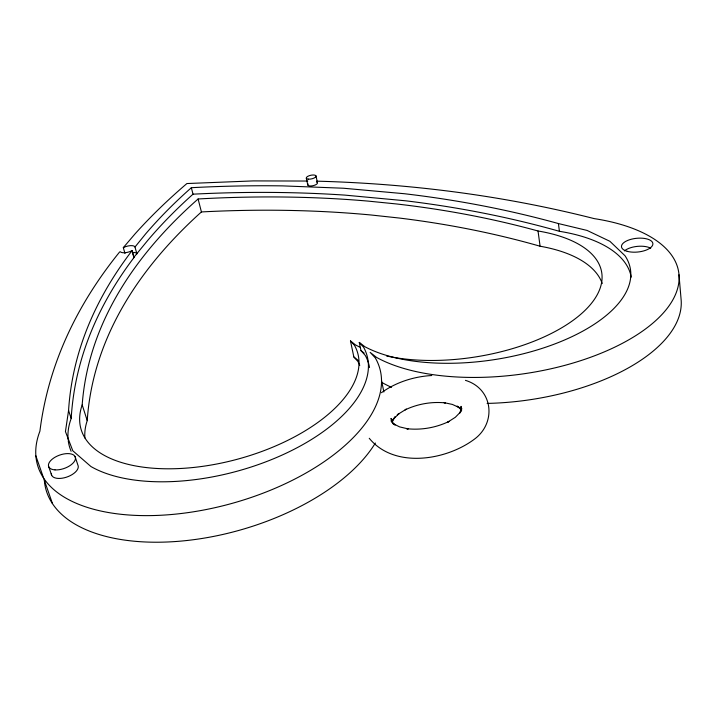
<?xml version="1.0" encoding="UTF-8"?>
<svg xmlns="http://www.w3.org/2000/svg" width="717" height="717" viewBox="0 0 717 717"><rect width="100%" height="100%" fill="white"/><g stroke="black" fill="none" stroke-linecap="round" stroke-linejoin="round"><path stroke-width="1.08" d="M392.432 422.43L392.782 419.364L392.002 422.17L394.995 416.855L393.534 418.961L398.993 413.691L397.245 414.767L406.333 409.12L405.114 409.873C417.608 403.913 431.661 401.475 445.427 402.891L443.948 402.604L452.4 404.442L459.292 407.597L457.114 406.109L461.685 410.142M316.663 181.195L320.006 181.249C412.374 183.919 504.58 195.822 594.178 218.613A168.119 78.18 -8.2 0 1 636.337 335.251A168.119 78.18 -8.2 0 1 376.488 357.371L370.142 352.37L375.26 357.855A177.825 89.777 -15.7 0 1 212.859 508.147A177.825 89.777 -15.7 0 1 39.91 431.186A2024.683 804.268 9.4 0 1 119.596 251.999L120.313 251.748A7.788 3.02 -15.5 0 0 131.498 250.941L131.991 250.726A1504.49 625.529 5.8 0 0 68.572 410.465L65.444 431.553L72.793 450.769L90.916 466.516A155.741 77.095 -15.3 0 0 278.85 456.514A155.741 77.095 -15.3 0 0 363.6 347.225L359.271 342.439L360.983 350.631L365.312 355.462A155.239 77.714 -15.4 0 1 369.542 367.525M459.525 413.082L461.775 408.565L460.879 411.45L461.058 406.351L461.112 409.47M459.615 413.261L460.699 411.8L455.331 417.285L447.793 422.107L449.183 421.345C436.017 427.735 421.121 430.325 406.575 428.676L408.215 428.918L399.593 426.884L392.817 423.514L395.148 425.011L390.899 420.807M133.138 252.447A7.77 3.047 -15.6 0 1 136.75 253.468L136.92 253.89L134.984 247.033L145.506 234.047A1504.49 625.529 5.8 0 1 191.349 187.702A3373.485 1634.07 -52.3 0 1 282.641 185.882L343.524 188.239L404.558 193.742A3373.485 1634.07 -52.3 0 1 558.418 223.561L587.089 230.435L609.907 241.306L625.018 255.763A148.096 68.348 -8.8 0 1 548.2 346.338A148.096 68.348 -8.8 0 1 364.863 346.723L359.271 342.439M125 253.486L123.315 247.634L135.137 233.769A2024.683 804.268 9.4 0 1 186.904 183.543L253.316 180.908L307.763 181.042M381.417 392.719C396.089 382.206 413.817 376.55 431.768 375.511M123.315 247.634L123.674 247.437A7.788 3.02 -15.5 0 1 134.805 246.621L134.984 247.033M133.461 257.815L147.388 240.813A1496.065 628.495 6 0 1 193.016 194.173A3319.907 1622.32 -52.5 0 1 344.913 195.114L405.84 200.823A3319.907 1622.32 -52.5 0 1 559.412 231.304A147.648 68.922 -8.7 0 1 631.211 277.112M465.441 380.351C493.126 388.686 496.872 422.976 474.08 439.422C445.633 460.547 394.162 468.828 369.246 438.275M360.983 350.631L364.173 353.114M359.773 365.383A142.584 71.736 -15.3 0 0 357.873 361.413L353.857 356.958L350.461 340.916L355.48 344.895A136.83 63.248 -9.2 0 0 359.835 347.127M353.857 356.958L358.034 360.346M350.461 340.916L354.476 345.289A143.481 70.624 -15.2 0 1 223.749 462.564A143.481 70.624 -15.2 0 1 82.186 404.89A1246.585 543.172 4 0 1 198.098 198.976A2068.402 1153.07 -44.9 0 1 368.439 201.136L396.734 203.987A2068.402 1153.07 -44.9 0 1 538.028 230.991A136.83 63.248 -9.2 0 1 578.879 315.874A136.83 63.248 -9.2 0 1 386.562 355.982M459.911 407.758L461.228 410.545M392.782 423.2L390.989 418.468L392.065 421.39M35.85 455.815L52.449 503.558M48.783 466.848L51.687 475.335M75.07 456.568L77.875 465.037A14.089 7.107 -19.7 0 1 66.278 477.244A14.089 7.107 -19.7 0 1 51.328 473.489M68.572 410.465L71.189 418.468A155.239 77.714 -15.4 0 0 68.142 439.7M82.186 404.89L87.232 420.601A142.584 71.736 -15.3 0 0 84.911 438.015M132.089 250.609L134.043 257.484M131.991 250.726L133.945 257.609A1496.065 628.495 6 0 0 71.189 418.468M198.098 198.976L201.414 211.936A1234.656 548.917 4.4 0 0 87.232 420.601M191.349 187.702L193.016 194.173M306.329 178.237L307.79 185.022M316 175.907L317.434 182.692A4.974 1.873 -12.2 0 1 312.047 185.873A4.974 1.873 -12.2 0 1 308.086 183.982M381.498 380.342L383.873 392.002M538.028 230.991L540.089 246.227A136.024 64.288 -9.1 0 1 602.244 283.565M558.418 223.561L559.412 231.304M678.99 274.772L681.15 300.02A166.586 80.098 -8 0 1 487.112 403.411M391.554 387.35A166.586 80.098 -8 0 1 381.552 382.269M201.414 211.936A2032.274 1148.921 -45.5 0 1 371.137 215.001L399.333 218.049A2032.274 1148.921 -45.5 0 1 540.089 246.227M375.358 443.025A176.104 91.866 -15.9 0 1 188.06 540.376A176.104 91.866 -15.9 0 1 44.346 480.408M71.117 451.253A155.239 77.714 -15.4 0 1 68.258 440.767M316.43 181.975A4.974 1.873 -12.2 0 1 317.084 182.279M624.444 250.878A15.72 6.946 -5.7 0 1 650.695 248.19M55.03 469.886A14.134 7.053 -19.6 0 0 75.482 458.369A14.134 7.053 -19.6 0 0 55.361 457.034A14.134 7.053 -19.6 0 0 55.03 469.886M308.256 179.142A4.983 1.855 -12.2 0 0 316.018 176.4A4.983 1.855 -12.2 0 0 309.215 175.701A4.983 1.855 -12.2 0 0 308.256 179.142M627.25 251.335A15.765 6.883 -5.8 0 0 652.685 244.999A15.765 6.883 -5.8 0 0 631.623 239.155A15.765 6.883 -5.8 0 0 627.25 251.335"/></g></svg>
